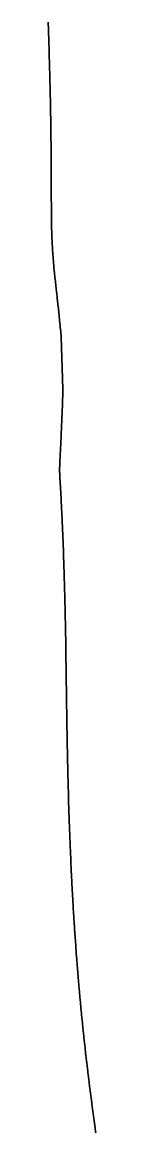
# Model space of a CAD drawing. Header units: inches. Extents: x 130170 to 284068, y 377793 to 804530.
# Drawn here: x 260035.5 to 260040, y 741569.5 to 741673.8 of the extents above; entities that cross this region are included whole.
import ezdxf

# ---------------------------------------------------------------- set-up
doc = ezdxf.new("R2010")
doc.units = ezdxf.units.IN
doc.header["$MEASUREMENT"] = 0
doc.layers.add('muni_il', color=7, linetype='Continuous')

msp = doc.modelspace()

# ---------------------------------------------------------------- linework, layer by layer
at = {"layer": 'muni_il'}
for points in [[(260039.98, 741569.5), (260039.96, 741569.61), (260039.95, 741569.72), (260039.93, 741569.83), (260039.92, 741569.93), (260039.9, 741570.04), (260039.89, 741570.15), (260039.87, 741570.26), (260039.86, 741570.37), (260039.84, 741570.48), (260039.83, 741570.59), (260039.81, 741570.7), (260039.8, 741570.81), (260039.78, 741570.92), (260039.76, 741571.03), (260039.75, 741571.14), (260039.73, 741571.26), (260039.72, 741571.37), (260039.7, 741571.48), (260039.69, 741571.59), (260039.67, 741571.7), (260039.66, 741571.81), (260039.64, 741571.93), (260039.63, 741572.04), (260039.61, 741572.15), (260039.6, 741572.26), (260039.59, 741572.38), (260039.57, 741572.49), (260039.56, 741572.6), (260039.54, 741572.72), (260039.53, 741572.83), (260039.51, 741572.95), (260039.5, 741573.06), (260039.48, 741573.17), (260039.47, 741573.29), (260039.45, 741573.4), (260039.44, 741573.52), (260039.42, 741573.63), (260039.41, 741573.75), (260039.39, 741573.86), (260039.38, 741573.98), (260039.36, 741574.1), (260039.35, 741574.21), (260039.34, 741574.33), (260039.32, 741574.45), (260039.31, 741574.56), (260039.29, 741574.68), (260039.28, 741574.8), (260039.26, 741574.91), (260039.25, 741575.03), (260039.23, 741575.15), (260039.22, 741575.27), (260039.21, 741575.38), (260039.19, 741575.5), (260039.18, 741575.62), (260039.16, 741575.74), (260039.15, 741575.86), (260039.14, 741575.98), (260039.12, 741576.1), (260039.11, 741576.22), (260039.09, 741576.34), (260039.08, 741576.46), (260039.07, 741576.58), (260039.05, 741576.7), (260039.04, 741576.82), (260039.02, 741576.94), (260039.01, 741577.06), (260039, 741577.18), (260038.98, 741577.3), (260038.97, 741577.42), (260038.96, 741577.54), (260038.94, 741577.67), (260038.93, 741577.79), (260038.92, 741577.91), (260038.9, 741578.03), (260038.89, 741578.16), (260038.88, 741578.28), (260038.86, 741578.4), (260038.85, 741578.52), (260038.84, 741578.65), (260038.82, 741578.77), (260038.81, 741578.9), (260038.8, 741579.02), (260038.78, 741579.14), (260038.77, 741579.27), (260038.76, 741579.39), (260038.74, 741579.52), (260038.73, 741579.64), (260038.72, 741579.77), (260038.71, 741579.89), (260038.69, 741580.02), (260038.68, 741580.15), (260038.67, 741580.27), (260038.66, 741580.4), (260038.64, 741580.53), (260038.63, 741580.65), (260038.62, 741580.78), (260038.61, 741580.91), (260038.59, 741581.03), (260038.58, 741581.16), (260038.57, 741581.29), (260038.56, 741581.42), (260038.54, 741581.54), (260038.53, 741581.67), (260038.52, 741581.8), (260038.51, 741581.93), (260038.5, 741582.06), (260038.48, 741582.19), (260038.47, 741582.32), (260038.46, 741582.45), (260038.45, 741582.57), (260038.44, 741582.7), (260038.43, 741582.83), (260038.41, 741582.96), (260038.4, 741583.09), (260038.39, 741583.22), (260038.38, 741583.36), (260038.37, 741583.49), (260038.36, 741583.62), (260038.35, 741583.75), (260038.34, 741583.88), (260038.32, 741584.01), (260038.31, 741584.14), (260038.3, 741584.27), (260038.29, 741584.41), (260038.28, 741584.54), (260038.27, 741584.67), (260038.26, 741584.8), (260038.25, 741584.93), (260038.24, 741585.07), (260038.23, 741585.2), (260038.22, 741585.33), (260038.21, 741585.47), (260038.2, 741585.6), (260038.19, 741585.73), (260038.18, 741585.86), (260038.17, 741586), (260038.15, 741586.13), (260038.14, 741586.27), (260038.13, 741586.4), (260038.12, 741586.53), (260038.12, 741586.67), (260038.11, 741586.8), (260038.1, 741586.94), (260038.09, 741587.07), (260038.08, 741587.21), (260038.07, 741587.34), (260038.06, 741587.47), (260038.05, 741587.61), (260038.04, 741587.74), (260038.03, 741587.88), (260038.02, 741588.01), (260038.01, 741588.15), (260038, 741588.28), (260037.99, 741588.42), (260037.98, 741588.56), (260037.97, 741588.69), (260037.97, 741588.83), (260037.96, 741588.96), (260037.95, 741589.1), (260037.94, 741589.23), (260037.93, 741589.37), (260037.92, 741589.5), (260037.91, 741589.64), (260037.9, 741589.78), (260037.9, 741589.91), (260037.89, 741590.05), (260037.88, 741590.18), (260037.87, 741590.32), (260037.86, 741590.45), (260037.86, 741590.59), (260037.85, 741590.73), (260037.84, 741590.86), (260037.83, 741591), (260037.82, 741591.13), (260037.82, 741591.27), (260037.81, 741591.4), (260037.8, 741591.54), (260037.79, 741591.68), (260037.79, 741591.81), (260037.78, 741591.95), (260037.77, 741592.08), (260037.76, 741592.22), (260037.76, 741592.35), (260037.75, 741592.49), (260037.74, 741592.62), (260037.73, 741592.76), (260037.73, 741592.89), (260037.72, 741593.03), (260037.71, 741593.16), (260037.71, 741593.3), (260037.7, 741593.43), (260037.69, 741593.57), (260037.69, 741593.7), (260037.68, 741593.84), (260037.67, 741593.97), (260037.67, 741594.11), (260037.66, 741594.24), (260037.65, 741594.37), (260037.65, 741594.51), (260037.64, 741594.64), (260037.64, 741594.77), (260037.63, 741594.91), (260037.62, 741595.04), (260037.62, 741595.17), (260037.61, 741595.31), (260037.61, 741595.44), (260037.6, 741595.57), (260037.59, 741595.7), (260037.59, 741595.84), (260037.58, 741595.97), (260037.58, 741596.1), (260037.57, 741596.23), (260037.57, 741596.36), (260037.56, 741596.49), (260037.56, 741596.62), (260037.55, 741596.75), (260037.55, 741596.88), (260037.54, 741597.02), (260037.54, 741597.15), (260037.53, 741597.27), (260037.53, 741597.4), (260037.52, 741597.53), (260037.52, 741597.66), (260037.51, 741597.79), (260037.51, 741597.92), (260037.5, 741598.05), (260037.5, 741598.18), (260037.49, 741598.3), (260037.49, 741598.43), (260037.48, 741598.56), (260037.48, 741598.69), (260037.47, 741598.81), (260037.47, 741598.94), (260037.46, 741599.06), (260037.46, 741599.19), (260037.46, 741599.32), (260037.45, 741599.44), (260037.45, 741599.57), (260037.44, 741599.69), (260037.44, 741599.81), (260037.44, 741599.94), (260037.43, 741600.06), (260037.43, 741600.19), (260037.42, 741600.31), (260037.42, 741600.43), (260037.42, 741600.55), (260037.41, 741600.68), (260037.41, 741600.8), (260037.41, 741600.92), (260037.4, 741601.04), (260037.4, 741601.16), (260037.4, 741601.28), (260037.39, 741601.4), (260037.39, 741601.52), (260037.39, 741601.64), (260037.38, 741601.76), (260037.38, 741601.88), (260037.38, 741602), (260037.37, 741602.12), (260037.37, 741602.23), (260037.37, 741602.35), (260037.36, 741602.47), (260037.36, 741602.59), (260037.36, 741602.7), (260037.35, 741602.82), (260037.35, 741602.94), (260037.35, 741603.05), (260037.35, 741603.17), (260037.34, 741603.28), (260037.34, 741603.4), (260037.34, 741603.51), (260037.34, 741603.63), (260037.33, 741603.74), (260037.33, 741603.85), (260037.33, 741603.97), (260037.33, 741604.08), (260037.32, 741604.19), (260037.32, 741604.3), (260037.32, 741604.42), (260037.32, 741604.53), (260037.31, 741604.64), (260037.31, 741604.75), (260037.31, 741604.86), (260037.31, 741604.97), (260037.3, 741605.08), (260037.3, 741605.19), (260037.3, 741605.3), (260037.3, 741605.41), (260037.3, 741605.52), (260037.29, 741605.63), (260037.29, 741605.74), (260037.29, 741605.85), (260037.29, 741605.96), (260037.29, 741606.07), (260037.28, 741606.18), (260037.28, 741606.28), (260037.28, 741606.39), (260037.28, 741606.5), (260037.28, 741606.61), (260037.27, 741606.71), (260037.27, 741606.82), (260037.27, 741606.93), (260037.27, 741607.03), (260037.27, 741607.14), (260037.27, 741607.25), (260037.26, 741607.35), (260037.26, 741607.46), (260037.26, 741607.56), (260037.26, 741607.67), (260037.26, 741607.77), (260037.26, 741607.88), (260037.25, 741607.98), (260037.25, 741608.09), (260037.25, 741608.2), (260037.25, 741608.3), (260037.25, 741608.4), (260037.25, 741608.51), (260037.24, 741608.61), (260037.24, 741608.72), (260037.24, 741608.82), (260037.24, 741608.93), (260037.24, 741609.03), (260037.24, 741609.14), (260037.24, 741609.24), (260037.23, 741609.35), (260037.23, 741609.45), (260037.23, 741609.55), (260037.23, 741609.66), (260037.23, 741609.76), (260037.23, 741609.87), (260037.23, 741609.97), (260037.22, 741610.08), (260037.22, 741610.18), (260037.22, 741610.29), (260037.22, 741610.39), (260037.22, 741610.5), (260037.22, 741610.6), (260037.22, 741610.7), (260037.21, 741610.81), (260037.21, 741610.91), (260037.21, 741611.02), (260037.21, 741611.12), (260037.21, 741611.23), (260037.21, 741611.34), (260037.21, 741611.44), (260037.2, 741611.55), (260037.2, 741611.65), (260037.2, 741611.76), (260037.2, 741611.86), (260037.2, 741611.97), (260037.2, 741612.08), (260037.2, 741612.18), (260037.19, 741612.29), (260037.19, 741612.4), (260037.19, 741612.5), (260037.19, 741612.61), (260037.19, 741612.72), (260037.19, 741612.83), (260037.19, 741612.93), (260037.18, 741613.04), (260037.18, 741613.15), (260037.18, 741613.26), (260037.18, 741613.37), (260037.18, 741613.48), (260037.18, 741613.59), (260037.17, 741613.7), (260037.17, 741613.81), (260037.17, 741613.92), (260037.17, 741614.03), (260037.17, 741614.14), (260037.17, 741614.25), (260037.16, 741614.36), (260037.16, 741614.47), (260037.16, 741614.58), (260037.16, 741614.69), (260037.16, 741614.8), (260037.16, 741614.91), (260037.15, 741615.03), (260037.15, 741615.14), (260037.15, 741615.25), (260037.15, 741615.37), (260037.15, 741615.48), (260037.14, 741615.59), (260037.14, 741615.71), (260037.14, 741615.82), (260037.14, 741615.94), (260037.14, 741616.05), (260037.13, 741616.16), (260037.13, 741616.28), (260037.13, 741616.4), (260037.13, 741616.51), (260037.13, 741616.63), (260037.12, 741616.74), (260037.12, 741616.86), (260037.12, 741616.98), (260037.12, 741617.09), (260037.11, 741617.21), (260037.11, 741617.33), (260037.11, 741617.44), (260037.11, 741617.56), (260037.1, 741617.68), (260037.1, 741617.8), (260037.1, 741617.92), (260037.1, 741618.03), (260037.09, 741618.15), (260037.09, 741618.27), (260037.09, 741618.39), (260037.09, 741618.51), (260037.08, 741618.63), (260037.08, 741618.75), (260037.08, 741618.87), (260037.08, 741618.99), (260037.07, 741619.1), (260037.07, 741619.22), (260037.07, 741619.34), (260037.06, 741619.46), (260037.06, 741619.58), (260037.06, 741619.7), (260037.06, 741619.82), (260037.05, 741619.94), (260037.05, 741620.06), (260037.05, 741620.18), (260037.04, 741620.3), (260037.04, 741620.42), (260037.04, 741620.54), (260037.03, 741620.66), (260037.03, 741620.78), (260037.03, 741620.9), (260037.02, 741621.02), (260037.02, 741621.14), (260037.02, 741621.26), (260037.01, 741621.38), (260037.01, 741621.5), (260037.01, 741621.62), (260037, 741621.74), (260037, 741621.86), (260037, 741621.97), (260036.99, 741622.09), (260036.99, 741622.21), (260036.99, 741622.33), (260036.98, 741622.45), (260036.98, 741622.56), (260036.97, 741622.68), (260036.97, 741622.8), (260036.97, 741622.91), (260036.96, 741623.03), (260036.96, 741623.15), (260036.96, 741623.26), (260036.95, 741623.38), (260036.95, 741623.49), (260036.94, 741623.6), (260036.94, 741623.72), (260036.94, 741623.83), (260036.93, 741623.94), (260036.93, 741624.06), (260036.92, 741624.17), (260036.92, 741624.28), (260036.92, 741624.39), (260036.91, 741624.5), (260036.91, 741624.61), (260036.9, 741624.72), (260036.9, 741624.83), (260036.9, 741624.93), (260036.89, 741625.04), (260036.89, 741625.15), (260036.88, 741625.25), (260036.88, 741625.36), (260036.87, 741625.46), (260036.87, 741625.57), (260036.87, 741625.67), (260036.86, 741625.77), (260036.86, 741625.87), (260036.85, 741625.97), (260036.85, 741626.07), (260036.85, 741626.17), (260036.84, 741626.27), (260036.84, 741626.37), (260036.83, 741626.47), (260036.83, 741626.56), (260036.82, 741626.66), (260036.82, 741626.75), (260036.82, 741626.85), (260036.81, 741626.94), (260036.81, 741627.03), (260036.8, 741627.12), (260036.8, 741627.21), (260036.8, 741627.3), (260036.79, 741627.39), (260036.79, 741627.47), (260036.78, 741627.56), (260036.78, 741627.64), (260036.77, 741627.73), (260036.77, 741627.81), (260036.77, 741627.89), (260036.76, 741627.98), (260036.76, 741628.06), (260036.75, 741628.13), (260036.75, 741628.21), (260036.75, 741628.29), (260036.74, 741628.37), (260036.74, 741628.44), (260036.74, 741628.51), (260036.73, 741628.59), (260036.73, 741628.66), (260036.72, 741628.73), (260036.72, 741628.8), (260036.72, 741628.87), (260036.71, 741628.94), (260036.71, 741629), (260036.71, 741629.07), (260036.7, 741629.14), (260036.7, 741629.2), (260036.7, 741629.26), (260036.69, 741629.32), (260036.69, 741629.38), (260036.69, 741629.44), (260036.68, 741629.5), (260036.68, 741629.56), (260036.68, 741629.62), (260036.67, 741629.67), (260036.67, 741629.73), (260036.67, 741629.78), (260036.66, 741629.83), (260036.66, 741629.89), (260036.66, 741629.94), (260036.65, 741629.99), (260036.65, 741630.03), (260036.65, 741630.08), (260036.65, 741630.13), (260036.64, 741630.18), (260036.64, 741630.22), (260036.64, 741630.27), (260036.64, 741630.31), (260036.63, 741630.35), (260036.63, 741630.39), (260036.63, 741630.43), (260036.63, 741630.47), (260036.62, 741630.51), (260036.62, 741630.55), (260036.62, 741630.59), (260036.62, 741630.63), (260036.61, 741630.66), (260036.61, 741630.7), (260036.61, 741630.73), (260036.61, 741630.77), (260036.61, 741630.8), (260036.6, 741630.83), (260036.6, 741630.86), (260036.6, 741630.89), (260036.6, 741630.92), (260036.6, 741630.95), (260036.6, 741630.98), (260036.59, 741631.01), (260036.59, 741631.04), (260036.59, 741631.07), (260036.59, 741631.09), (260036.59, 741631.12), (260036.59, 741631.15), (260036.59, 741631.17), (260036.59, 741631.2), (260036.58, 741631.22), (260036.58, 741631.25), (260036.58, 741631.27), (260036.58, 741631.29), (260036.58, 741631.32), (260036.58, 741631.34), (260036.58, 741631.36), (260036.58, 741631.38), (260036.58, 741631.41), (260036.58, 741631.43), (260036.58, 741631.45), (260036.58, 741631.47), (260036.57, 741631.49), (260036.57, 741631.51), (260036.57, 741631.53), (260036.57, 741631.55), (260036.57, 741631.57), (260036.57, 741631.59), (260036.57, 741631.61), (260036.57, 741631.63), (260036.57, 741631.65), (260036.57, 741631.67), (260036.57, 741631.69), (260036.57, 741631.71), (260036.57, 741631.73), (260036.57, 741631.75), (260036.57, 741631.77), (260036.57, 741631.79), (260036.57, 741631.81), (260036.57, 741631.83), (260036.57, 741631.85), (260036.57, 741631.88), (260036.57, 741631.9), (260036.57, 741631.92), (260036.57, 741631.94), (260036.57, 741631.96), (260036.57, 741631.98), (260036.57, 741632.01), (260036.58, 741632.03), (260036.58, 741632.05), (260036.58, 741632.07), (260036.58, 741632.1), (260036.58, 741632.12), (260036.58, 741632.15), (260036.58, 741632.17), (260036.58, 741632.2), (260036.58, 741632.22), (260036.58, 741632.25), (260036.58, 741632.28), (260036.58, 741632.3), (260036.59, 741632.33), (260036.59, 741632.36), (260036.59, 741632.39), (260036.59, 741632.42), (260036.59, 741632.45), (260036.59, 741632.48), (260036.59, 741632.51), (260036.59, 741632.55), (260036.6, 741632.58), (260036.6, 741632.61), (260036.6, 741632.65), (260036.6, 741632.68), (260036.6, 741632.72), (260036.6, 741632.76), (260036.61, 741632.8), (260036.61, 741632.84), (260036.61, 741632.88), (260036.61, 741632.92), (260036.61, 741632.96), (260036.62, 741633.01), (260036.62, 741633.05), (260036.62, 741633.1), (260036.62, 741633.14), (260036.63, 741633.19), (260036.63, 741633.24), (260036.63, 741633.29), (260036.63, 741633.34), (260036.64, 741633.4), (260036.64, 741633.45), (260036.64, 741633.51), (260036.65, 741633.57), (260036.65, 741633.63), (260036.65, 741633.69), (260036.65, 741633.75), (260036.66, 741633.82), (260036.66, 741633.88), (260036.66, 741633.95), (260036.67, 741634.02), (260036.67, 741634.1), (260036.68, 741634.17), (260036.68, 741634.25), (260036.68, 741634.32), (260036.69, 741634.41), (260036.69, 741634.49), (260036.69, 741634.57), (260036.7, 741634.66), (260036.7, 741634.75), (260036.71, 741634.85), (260036.71, 741634.94), (260036.72, 741635.04), (260036.72, 741635.14), (260036.73, 741635.25), (260036.73, 741635.36), (260036.74, 741635.47), (260036.74, 741635.58), (260036.75, 741635.7), (260036.75, 741635.82), (260036.76, 741635.95), (260036.76, 741636.08), (260036.77, 741636.21), (260036.77, 741636.35), (260036.78, 741636.5), (260036.79, 741636.64), (260036.79, 741636.8), (260036.8, 741636.95), (260036.81, 741637.12), (260036.81, 741637.29), (260036.82, 741637.46), (260036.83, 741637.64), (260036.83, 741637.83), (260036.84, 741638.02), (260036.85, 741638.22), (260036.85, 741638.43), (260036.86, 741638.64), (260036.87, 741638.86), (260036.88, 741639.09), (260036.88, 741639.33), (260036.72, 741644.24), (260036.68, 741644.7), (260036.66, 741644.93), (260036.63, 741645.14), (260036.61, 741645.35), (260036.59, 741645.55), (260036.57, 741645.74), (260036.55, 741645.93), (260036.53, 741646.11), (260036.52, 741646.29), (260036.5, 741646.46), (260036.48, 741646.62), (260036.46, 741646.78), (260036.45, 741646.94), (260036.43, 741647.09), (260036.41, 741647.24), (260036.4, 741647.39), (260036.38, 741647.53), (260036.37, 741647.66), (260036.35, 741647.8), (260036.34, 741647.93), (260036.33, 741648.05), (260036.31, 741648.18), (260036.3, 741648.3), (260036.28, 741648.42), (260036.27, 741648.54), (260036.26, 741648.65), (260036.25, 741648.76), (260036.23, 741648.87), (260036.22, 741648.98), (260036.21, 741649.08), (260036.2, 741649.19), (260036.19, 741649.29), (260036.18, 741649.39), (260036.17, 741649.49), (260036.15, 741649.59), (260036.14, 741649.68), (260036.13, 741649.78), (260036.12, 741649.87), (260036.11, 741649.96), (260036.1, 741650.05), (260036.1, 741650.14), (260036.09, 741650.23), (260036.08, 741650.32), (260036.07, 741650.41), (260036.06, 741650.49), (260036.05, 741650.58), (260036.04, 741650.66), (260036.03, 741650.75), (260036.03, 741650.83), (260036.02, 741650.91), (260036.01, 741651), (260036, 741651.08), (260036, 741651.16), (260035.99, 741651.24), (260035.98, 741651.32), (260035.98, 741651.4), (260035.97, 741651.48), (260035.96, 741651.56), (260035.96, 741651.64), (260035.95, 741651.72), (260035.95, 741651.8), (260035.94, 741651.88), (260035.93, 741651.96), (260035.93, 741652.04), (260035.92, 741652.12), (260035.92, 741652.19), (260035.91, 741652.27), (260035.91, 741652.35), (260035.9, 741652.43), (260035.9, 741652.51), (260035.89, 741652.58), (260035.89, 741652.66), (260035.89, 741652.74), (260035.88, 741652.82), (260035.88, 741652.9), (260035.87, 741652.97), (260035.87, 741653.05), (260035.87, 741653.13), (260035.86, 741653.21), (260035.86, 741653.28), (260035.86, 741653.36), (260035.85, 741653.44), (260035.85, 741653.52), (260035.85, 741653.6), (260035.84, 741653.67), (260035.84, 741653.75), (260035.84, 741653.83), (260035.84, 741653.91), (260035.83, 741653.98), (260035.83, 741654.06), (260035.83, 741654.14), (260035.83, 741654.22), (260035.82, 741654.29), (260035.82, 741654.37), (260035.82, 741654.45), (260035.82, 741654.53), (260035.82, 741654.6), (260035.81, 741654.68), (260035.81, 741654.76), (260035.81, 741654.83), (260035.81, 741654.91), (260035.81, 741654.99), (260035.81, 741655.06), (260035.81, 741655.14), (260035.8, 741655.22), (260035.8, 741655.3), (260035.8, 741655.37), (260035.8, 741655.45), (260035.8, 741655.53), (260035.8, 741655.6), (260035.8, 741655.68), (260035.8, 741655.75), (260035.8, 741655.83), (260035.79, 741655.91), (260035.79, 741655.98), (260035.79, 741656.06), (260035.79, 741656.13), (260035.79, 741656.21), (260035.79, 741656.29), (260035.79, 741656.36), (260035.79, 741656.44), (260035.79, 741656.51), (260035.79, 741656.59), (260035.79, 741656.66), (260035.79, 741656.74), (260035.79, 741656.81), (260035.79, 741656.89), (260035.78, 741656.96), (260035.78, 741657.04), (260035.78, 741657.11), (260035.78, 741657.19), (260035.78, 741657.26), (260035.78, 741657.34), (260035.78, 741657.41), (260035.78, 741657.49), (260035.78, 741657.56), (260035.78, 741657.64), (260035.78, 741657.71), (260035.78, 741657.79), (260035.78, 741657.86), (260035.78, 741657.94), (260035.78, 741658.01), (260035.78, 741658.09), (260035.78, 741658.16), (260035.78, 741658.24), (260035.78, 741658.31), (260035.78, 741658.39), (260035.78, 741658.46), (260035.78, 741658.54), (260035.78, 741658.61), (260035.78, 741658.69), (260035.78, 741658.76), (260035.78, 741658.84), (260035.78, 741658.91), (260035.78, 741658.99), (260035.78, 741659.06), (260035.78, 741659.14), (260035.78, 741659.22), (260035.78, 741659.29), (260035.78, 741659.37), (260035.77, 741659.44), (260035.77, 741659.52), (260035.77, 741659.6), (260035.77, 741659.67), (260035.77, 741659.75), (260035.77, 741659.82), (260035.77, 741659.9), (260035.77, 741659.98), (260035.77, 741660.05), (260035.77, 741660.13), (260035.77, 741660.21), (260035.77, 741660.29), (260035.77, 741660.36), (260035.77, 741660.44), (260035.77, 741660.52), (260035.77, 741660.6), (260035.77, 741660.67), (260035.77, 741660.75), (260035.77, 741660.83), (260035.77, 741660.91), (260035.77, 741660.99), (260035.77, 741661.06), (260035.77, 741661.14), (260035.77, 741661.22), (260035.77, 741661.3), (260035.77, 741661.38), (260035.76, 741661.46), (260035.76, 741661.54), (260035.76, 741661.62), (260035.76, 741661.7), (260035.76, 741661.78), (260035.76, 741661.86), (260035.76, 741661.94), (260035.76, 741662.02), (260035.76, 741662.1), (260035.76, 741662.18), (260035.76, 741662.26), (260035.76, 741662.34), (260035.76, 741662.42), (260035.76, 741662.5), (260035.76, 741662.58), (260035.75, 741662.66), (260035.75, 741662.74), (260035.75, 741662.82), (260035.75, 741662.9), (260035.75, 741662.98), (260035.75, 741663.06), (260035.75, 741663.14), (260035.75, 741663.23), (260035.75, 741663.31), (260035.75, 741663.39), (260035.75, 741663.47), (260035.74, 741663.55), (260035.74, 741663.63), (260035.74, 741663.72), (260035.74, 741663.8), (260035.74, 741663.88), (260035.74, 741663.96), (260035.74, 741664.04), (260035.74, 741664.12), (260035.74, 741664.21), (260035.74, 741664.29), (260035.73, 741664.37), (260035.73, 741664.45), (260035.73, 741664.53), (260035.73, 741664.61), (260035.73, 741664.7), (260035.73, 741664.78), (260035.73, 741664.86), (260035.73, 741664.94), (260035.72, 741665.02), (260035.72, 741665.1), (260035.72, 741665.19), (260035.72, 741665.27), (260035.72, 741665.35), (260035.72, 741665.43), (260035.72, 741665.51), (260035.71, 741665.59), (260035.71, 741665.67), (260035.71, 741665.76), (260035.71, 741665.84), (260035.71, 741665.92), (260035.71, 741666), (260035.71, 741666.08), (260035.7, 741666.16), (260035.7, 741666.24), (260035.7, 741666.32), (260035.7, 741666.4), (260035.7, 741666.48), (260035.7, 741666.56), (260035.7, 741666.64), (260035.69, 741666.72), (260035.69, 741666.8), (260035.69, 741666.88), (260035.69, 741666.96), (260035.69, 741667.04), (260035.69, 741667.12), (260035.68, 741667.2), (260035.68, 741667.27), (260035.68, 741667.35), (260035.68, 741667.43), (260035.68, 741667.51), (260035.68, 741667.59), (260035.67, 741667.67), (260035.67, 741667.74), (260035.67, 741667.82), (260035.67, 741667.9), (260035.67, 741667.97), (260035.66, 741668.05), (260035.66, 741668.13), (260035.66, 741668.2), (260035.66, 741668.28), (260035.66, 741668.36), (260035.65, 741668.43), (260035.65, 741668.51), (260035.65, 741668.58), (260035.65, 741668.66), (260035.65, 741668.73), (260035.65, 741668.81), (260035.64, 741668.88), (260035.64, 741668.96), (260035.64, 741669.03), (260035.64, 741669.11), (260035.64, 741669.18), (260035.63, 741669.25), (260035.63, 741669.33), (260035.63, 741669.4), (260035.63, 741669.47), (260035.63, 741669.54), (260035.62, 741669.62), (260035.62, 741669.69), (260035.62, 741669.76), (260035.62, 741669.83), (260035.62, 741669.9), (260035.61, 741669.97), (260035.61, 741670.04), (260035.61, 741670.11), (260035.61, 741670.19), (260035.61, 741670.25), (260035.6, 741670.32), (260035.6, 741670.39), (260035.6, 741670.46), (260035.6, 741670.53), (260035.6, 741670.6), (260035.59, 741670.67), (260035.59, 741670.74), (260035.59, 741670.8), (260035.59, 741670.87), (260035.59, 741670.94), (260035.58, 741671.01), (260035.58, 741671.07), (260035.58, 741671.14), (260035.58, 741671.2), (260035.57, 741671.27), (260035.57, 741671.34), (260035.57, 741671.4), (260035.57, 741671.47), (260035.57, 741671.53), (260035.56, 741671.6), (260035.56, 741671.66), (260035.56, 741671.72), (260035.56, 741671.79), (260035.56, 741671.85), (260035.55, 741671.91), (260035.55, 741671.98), (260035.55, 741672.04), (260035.55, 741672.1), (260035.55, 741672.16), (260035.54, 741672.22), (260035.54, 741672.28), (260035.54, 741672.35), (260035.54, 741672.41), (260035.54, 741672.47), (260035.53, 741672.53), (260035.53, 741672.59), (260035.53, 741672.65), (260035.53, 741672.71), (260035.53, 741672.76), (260035.52, 741672.82), (260035.52, 741672.88), (260035.52, 741672.94), (260035.52, 741673), (260035.52, 741673.05), (260035.51, 741673.11), (260035.51, 741673.17), (260035.51, 741673.23), (260035.51, 741673.28), (260035.51, 741673.34), (260035.51, 741673.39), (260035.5, 741673.45), (260035.5, 741673.51), (260035.5, 741673.56), (260035.5, 741673.62), (260035.5, 741673.67), (260035.49, 741673.72), (260035.49, 741673.78)], [(260035.49, 741673.78), (260035.49, 741673.72), (260035.5, 741673.67), (260035.5, 741673.62), (260035.5, 741673.56), (260035.5, 741673.51), (260035.5, 741673.45), (260035.51, 741673.39), (260035.51, 741673.34), (260035.51, 741673.28), (260035.51, 741673.23), (260035.51, 741673.17), (260035.51, 741673.11), (260035.52, 741673.05), (260035.52, 741673), (260035.52, 741672.94), (260035.52, 741672.88), (260035.52, 741672.82), (260035.53, 741672.76), (260035.53, 741672.71), (260035.53, 741672.65), (260035.53, 741672.59), (260035.53, 741672.53), (260035.54, 741672.47), (260035.54, 741672.41), (260035.54, 741672.35), (260035.54, 741672.28), (260035.54, 741672.22), (260035.55, 741672.16), (260035.55, 741672.1), (260035.55, 741672.04), (260035.55, 741671.98), (260035.55, 741671.91), (260035.56, 741671.85), (260035.56, 741671.79), (260035.56, 741671.72), (260035.56, 741671.66), (260035.56, 741671.6), (260035.57, 741671.53), (260035.57, 741671.47), (260035.57, 741671.4), (260035.57, 741671.34), (260035.57, 741671.27), (260035.58, 741671.2), (260035.58, 741671.14), (260035.58, 741671.07), (260035.58, 741671.01), (260035.59, 741670.94), (260035.59, 741670.87), (260035.59, 741670.8), (260035.59, 741670.74), (260035.59, 741670.67), (260035.6, 741670.6), (260035.6, 741670.53), (260035.6, 741670.46), (260035.6, 741670.39), (260035.6, 741670.32), (260035.61, 741670.25), (260035.61, 741670.19), (260035.61, 741670.11), (260035.61, 741670.04), (260035.61, 741669.97), (260035.62, 741669.9), (260035.62, 741669.83), (260035.62, 741669.76), (260035.62, 741669.69), (260035.62, 741669.62), (260035.63, 741669.54), (260035.63, 741669.47), (260035.63, 741669.4), (260035.63, 741669.33), (260035.63, 741669.25), (260035.64, 741669.18), (260035.64, 741669.11), (260035.64, 741669.03), (260035.64, 741668.96), (260035.64, 741668.88), (260035.65, 741668.81), (260035.65, 741668.73), (260035.65, 741668.66), (260035.65, 741668.58), (260035.65, 741668.51), (260035.65, 741668.43), (260035.66, 741668.36), (260035.66, 741668.28), (260035.66, 741668.2), (260035.66, 741668.13), (260035.66, 741668.05), (260035.67, 741667.97), (260035.67, 741667.9), (260035.67, 741667.82), (260035.67, 741667.74), (260035.67, 741667.67), (260035.68, 741667.59), (260035.68, 741667.51), (260035.68, 741667.43), (260035.68, 741667.35), (260035.68, 741667.27), (260035.68, 741667.2), (260035.69, 741667.12), (260035.69, 741667.04), (260035.69, 741666.96), (260035.69, 741666.88), (260035.69, 741666.8), (260035.69, 741666.72), (260035.7, 741666.64), (260035.7, 741666.56), (260035.7, 741666.48), (260035.7, 741666.4), (260035.7, 741666.32), (260035.7, 741666.24), (260035.7, 741666.16), (260035.71, 741666.08), (260035.71, 741666), (260035.71, 741665.92), (260035.71, 741665.84), (260035.71, 741665.76), (260035.71, 741665.67), (260035.71, 741665.59), (260035.72, 741665.51), (260035.72, 741665.43), (260035.72, 741665.35), (260035.72, 741665.27), (260035.72, 741665.19), (260035.72, 741665.1), (260035.72, 741665.02), (260035.73, 741664.94), (260035.73, 741664.86), (260035.73, 741664.78), (260035.73, 741664.7), (260035.73, 741664.61), (260035.73, 741664.53), (260035.73, 741664.45), (260035.73, 741664.37), (260035.74, 741664.29), (260035.74, 741664.21), (260035.74, 741664.12), (260035.74, 741664.04), (260035.74, 741663.96), (260035.74, 741663.88), (260035.74, 741663.8), (260035.74, 741663.72), (260035.74, 741663.63), (260035.74, 741663.55), (260035.75, 741663.47), (260035.75, 741663.39), (260035.75, 741663.31), (260035.75, 741663.23), (260035.75, 741663.14), (260035.75, 741663.06), (260035.75, 741662.98), (260035.75, 741662.9), (260035.75, 741662.82), (260035.75, 741662.74), (260035.75, 741662.66), (260035.76, 741662.58), (260035.76, 741662.5), (260035.76, 741662.42), (260035.76, 741662.34), (260035.76, 741662.26), (260035.76, 741662.18), (260035.76, 741662.1), (260035.76, 741662.02), (260035.76, 741661.94), (260035.76, 741661.86), (260035.76, 741661.78), (260035.76, 741661.7), (260035.76, 741661.62), (260035.76, 741661.54), (260035.76, 741661.46), (260035.77, 741661.38), (260035.77, 741661.3), (260035.77, 741661.22), (260035.77, 741661.14), (260035.77, 741661.06), (260035.77, 741660.99), (260035.77, 741660.91), (260035.77, 741660.83), (260035.77, 741660.75), (260035.77, 741660.67), (260035.77, 741660.6), (260035.77, 741660.52), (260035.77, 741660.44), (260035.77, 741660.36), (260035.77, 741660.29), (260035.77, 741660.21), (260035.77, 741660.13), (260035.77, 741660.05), (260035.77, 741659.98), (260035.77, 741659.9), (260035.77, 741659.82), (260035.77, 741659.75), (260035.77, 741659.67), (260035.77, 741659.6), (260035.77, 741659.52), (260035.77, 741659.44), (260035.78, 741659.37), (260035.78, 741659.29), (260035.78, 741659.22), (260035.78, 741659.14), (260035.78, 741659.06), (260035.78, 741658.99), (260035.78, 741658.91), (260035.78, 741658.84), (260035.78, 741658.76), (260035.78, 741658.69), (260035.78, 741658.61), (260035.78, 741658.54), (260035.78, 741658.46), (260035.78, 741658.39), (260035.78, 741658.31), (260035.78, 741658.24), (260035.78, 741658.16), (260035.78, 741658.09), (260035.78, 741658.01), (260035.78, 741657.94), (260035.78, 741657.86), (260035.78, 741657.79), (260035.78, 741657.71), (260035.78, 741657.64), (260035.78, 741657.56), (260035.78, 741657.49), (260035.78, 741657.41), (260035.78, 741657.34), (260035.78, 741657.26), (260035.78, 741657.19), (260035.78, 741657.11), (260035.78, 741657.04), (260035.78, 741656.96), (260035.79, 741656.89), (260035.79, 741656.81), (260035.79, 741656.74), (260035.79, 741656.66), (260035.79, 741656.59), (260035.79, 741656.51), (260035.79, 741656.44), (260035.79, 741656.36), (260035.79, 741656.29), (260035.79, 741656.21), (260035.79, 741656.13), (260035.79, 741656.06), (260035.79, 741655.98), (260035.79, 741655.91), (260035.8, 741655.83), (260035.8, 741655.75), (260035.8, 741655.68), (260035.8, 741655.6), (260035.8, 741655.53), (260035.8, 741655.45), (260035.8, 741655.37), (260035.8, 741655.3), (260035.8, 741655.22), (260035.81, 741655.14), (260035.81, 741655.06), (260035.81, 741654.99), (260035.81, 741654.91), (260035.81, 741654.83), (260035.81, 741654.76), (260035.81, 741654.68), (260035.82, 741654.6), (260035.82, 741654.53), (260035.82, 741654.45), (260035.82, 741654.37), (260035.82, 741654.29), (260035.83, 741654.22), (260035.83, 741654.14), (260035.83, 741654.06), (260035.83, 741653.98), (260035.84, 741653.91), (260035.84, 741653.83), (260035.84, 741653.75), (260035.84, 741653.67), (260035.85, 741653.6), (260035.85, 741653.52), (260035.85, 741653.44), (260035.86, 741653.36), (260035.86, 741653.28), (260035.86, 741653.21), (260035.87, 741653.13), (260035.87, 741653.05), (260035.87, 741652.97), (260035.88, 741652.9), (260035.88, 741652.82), (260035.89, 741652.74), (260035.89, 741652.66), (260035.89, 741652.58), (260035.9, 741652.51), (260035.9, 741652.43), (260035.91, 741652.35), (260035.91, 741652.27), (260035.92, 741652.19), (260035.92, 741652.12), (260035.93, 741652.04), (260035.93, 741651.96), (260035.94, 741651.88), (260035.95, 741651.8), (260035.95, 741651.72), (260035.96, 741651.64), (260035.96, 741651.56), (260035.97, 741651.48), (260035.98, 741651.4), (260035.98, 741651.32), (260035.99, 741651.24), (260036, 741651.16), (260036, 741651.08), (260036.01, 741651), (260036.02, 741650.91), (260036.03, 741650.83), (260036.03, 741650.75), (260036.04, 741650.66), (260036.05, 741650.58), (260036.06, 741650.49), (260036.07, 741650.41), (260036.08, 741650.32), (260036.09, 741650.23), (260036.1, 741650.14), (260036.1, 741650.05), (260036.11, 741649.96), (260036.12, 741649.87), (260036.13, 741649.78), (260036.14, 741649.68), (260036.15, 741649.59), (260036.17, 741649.49), (260036.18, 741649.39), (260036.19, 741649.29), (260036.2, 741649.19), (260036.21, 741649.08), (260036.22, 741648.98), (260036.23, 741648.87), (260036.25, 741648.76), (260036.26, 741648.65), (260036.27, 741648.54), (260036.28, 741648.42), (260036.3, 741648.3), (260036.31, 741648.18), (260036.33, 741648.05), (260036.34, 741647.93), (260036.35, 741647.8), (260036.37, 741647.66), (260036.38, 741647.53), (260036.4, 741647.39), (260036.41, 741647.24), (260036.43, 741647.09), (260036.45, 741646.94), (260036.46, 741646.78), (260036.48, 741646.62), (260036.5, 741646.46), (260036.52, 741646.29), (260036.53, 741646.11), (260036.55, 741645.93), (260036.57, 741645.74), (260036.59, 741645.55), (260036.61, 741645.35), (260036.63, 741645.14), (260036.66, 741644.93), (260036.68, 741644.7), (260036.72, 741644.24), (260036.88, 741639.33), (260036.88, 741639.09), (260036.87, 741638.86), (260036.86, 741638.64), (260036.85, 741638.43), (260036.85, 741638.22), (260036.84, 741638.02), (260036.83, 741637.83), (260036.83, 741637.64), (260036.82, 741637.46), (260036.81, 741637.29), (260036.81, 741637.12), (260036.8, 741636.95), (260036.79, 741636.8), (260036.79, 741636.64), (260036.78, 741636.5), (260036.77, 741636.35), (260036.77, 741636.21), (260036.76, 741636.08), (260036.76, 741635.95), (260036.75, 741635.82), (260036.75, 741635.7), (260036.74, 741635.58), (260036.74, 741635.47), (260036.73, 741635.36), (260036.73, 741635.25), (260036.72, 741635.14), (260036.72, 741635.04), (260036.71, 741634.94), (260036.71, 741634.85), (260036.7, 741634.75), (260036.7, 741634.66), (260036.69, 741634.57), (260036.69, 741634.49), (260036.69, 741634.41), (260036.68, 741634.32), (260036.68, 741634.25), (260036.68, 741634.17), (260036.67, 741634.1), (260036.67, 741634.02), (260036.66, 741633.95), (260036.66, 741633.88), (260036.66, 741633.82), (260036.65, 741633.75), (260036.65, 741633.69), (260036.65, 741633.63), (260036.65, 741633.57), (260036.64, 741633.51), (260036.64, 741633.45), (260036.64, 741633.4), (260036.63, 741633.34), (260036.63, 741633.29), (260036.63, 741633.24), (260036.63, 741633.19), (260036.62, 741633.14), (260036.62, 741633.1), (260036.62, 741633.05), (260036.62, 741633.01), (260036.61, 741632.96), (260036.61, 741632.92), (260036.61, 741632.88), (260036.61, 741632.84), (260036.61, 741632.8), (260036.6, 741632.76), (260036.6, 741632.72), (260036.6, 741632.68), (260036.6, 741632.65), (260036.6, 741632.61), (260036.6, 741632.58), (260036.59, 741632.55), (260036.59, 741632.51), (260036.59, 741632.48), (260036.59, 741632.45), (260036.59, 741632.42), (260036.59, 741632.39), (260036.59, 741632.36), (260036.59, 741632.33), (260036.58, 741632.3), (260036.58, 741632.28), (260036.58, 741632.25), (260036.58, 741632.22), (260036.58, 741632.2), (260036.58, 741632.17), (260036.58, 741632.15), (260036.58, 741632.12), (260036.58, 741632.1), (260036.58, 741632.07), (260036.58, 741632.05), (260036.58, 741632.03), (260036.57, 741632.01), (260036.57, 741631.98), (260036.57, 741631.96), (260036.57, 741631.94), (260036.57, 741631.92), (260036.57, 741631.9), (260036.57, 741631.88), (260036.57, 741631.85), (260036.57, 741631.83), (260036.57, 741631.81), (260036.57, 741631.79), (260036.57, 741631.77), (260036.57, 741631.75), (260036.57, 741631.73), (260036.57, 741631.71), (260036.57, 741631.69), (260036.57, 741631.67), (260036.57, 741631.65), (260036.57, 741631.63), (260036.57, 741631.61), (260036.57, 741631.59), (260036.57, 741631.57), (260036.57, 741631.55), (260036.57, 741631.53), (260036.57, 741631.51), (260036.57, 741631.49), (260036.58, 741631.47), (260036.58, 741631.45), (260036.58, 741631.43), (260036.58, 741631.41), (260036.58, 741631.38), (260036.58, 741631.36), (260036.58, 741631.34), (260036.58, 741631.32), (260036.58, 741631.29), (260036.58, 741631.27), (260036.58, 741631.25), (260036.58, 741631.22), (260036.59, 741631.2), (260036.59, 741631.17), (260036.59, 741631.15), (260036.59, 741631.12), (260036.59, 741631.09), (260036.59, 741631.07), (260036.59, 741631.04), (260036.59, 741631.01), (260036.6, 741630.98), (260036.6, 741630.95), (260036.6, 741630.92), (260036.6, 741630.89), (260036.6, 741630.86), (260036.6, 741630.83), (260036.61, 741630.8), (260036.61, 741630.77), (260036.61, 741630.73), (260036.61, 741630.7), (260036.61, 741630.66), (260036.62, 741630.63), (260036.62, 741630.59), (260036.62, 741630.55), (260036.62, 741630.51), (260036.63, 741630.47), (260036.63, 741630.43), (260036.63, 741630.39), (260036.63, 741630.35), (260036.64, 741630.31), (260036.64, 741630.27), (260036.64, 741630.22), (260036.64, 741630.18), (260036.65, 741630.13), (260036.65, 741630.08), (260036.65, 741630.03), (260036.65, 741629.99), (260036.66, 741629.94), (260036.66, 741629.89), (260036.66, 741629.83), (260036.67, 741629.78), (260036.67, 741629.73), (260036.67, 741629.67), (260036.68, 741629.62), (260036.68, 741629.56), (260036.68, 741629.5), (260036.69, 741629.44), (260036.69, 741629.38), (260036.69, 741629.32), (260036.7, 741629.26), (260036.7, 741629.2), (260036.7, 741629.14), (260036.71, 741629.07), (260036.71, 741629), (260036.71, 741628.94), (260036.72, 741628.87), (260036.72, 741628.8), (260036.72, 741628.73), (260036.73, 741628.66), (260036.73, 741628.59), (260036.74, 741628.51), (260036.74, 741628.44), (260036.74, 741628.37), (260036.75, 741628.29), (260036.75, 741628.21), (260036.75, 741628.13), (260036.76, 741628.06), (260036.76, 741627.98), (260036.77, 741627.89), (260036.77, 741627.81), (260036.77, 741627.73), (260036.78, 741627.64), (260036.78, 741627.56), (260036.79, 741627.47), (260036.79, 741627.39), (260036.8, 741627.3), (260036.8, 741627.21), (260036.8, 741627.12), (260036.81, 741627.03), (260036.81, 741626.94), (260036.82, 741626.85), (260036.82, 741626.75), (260036.82, 741626.66), (260036.83, 741626.56), (260036.83, 741626.47), (260036.84, 741626.37), (260036.84, 741626.27), (260036.85, 741626.17), (260036.85, 741626.07), (260036.85, 741625.97), (260036.86, 741625.87), (260036.86, 741625.77), (260036.87, 741625.67), (260036.87, 741625.57), (260036.87, 741625.46), (260036.88, 741625.36), (260036.88, 741625.25), (260036.89, 741625.15), (260036.89, 741625.04), (260036.9, 741624.93), (260036.9, 741624.83), (260036.9, 741624.72), (260036.91, 741624.61), (260036.91, 741624.5), (260036.92, 741624.39), (260036.92, 741624.28), (260036.92, 741624.17), (260036.93, 741624.06), (260036.93, 741623.94), (260036.94, 741623.83), (260036.94, 741623.72), (260036.94, 741623.6), (260036.95, 741623.49), (260036.95, 741623.38), (260036.96, 741623.26), (260036.96, 741623.15), (260036.96, 741623.03), (260036.97, 741622.91), (260036.97, 741622.8), (260036.97, 741622.68), (260036.98, 741622.56), (260036.98, 741622.45), (260036.99, 741622.33), (260036.99, 741622.21), (260036.99, 741622.09), (260037, 741621.97), (260037, 741621.86), (260037, 741621.74), (260037.01, 741621.62), (260037.01, 741621.5), (260037.01, 741621.38), (260037.02, 741621.26), (260037.02, 741621.14), (260037.02, 741621.02), (260037.03, 741620.9), (260037.03, 741620.78), (260037.03, 741620.66), (260037.04, 741620.54), (260037.04, 741620.42), (260037.04, 741620.3), (260037.05, 741620.18), (260037.05, 741620.06), (260037.05, 741619.94), (260037.06, 741619.82), (260037.06, 741619.7), (260037.06, 741619.58), (260037.06, 741619.46), (260037.07, 741619.34), (260037.07, 741619.22), (260037.07, 741619.1), (260037.08, 741618.99), (260037.08, 741618.87), (260037.08, 741618.75), (260037.08, 741618.63), (260037.09, 741618.51), (260037.09, 741618.39), (260037.09, 741618.27), (260037.09, 741618.15), (260037.1, 741618.03), (260037.1, 741617.92), (260037.1, 741617.8), (260037.1, 741617.68), (260037.11, 741617.56), (260037.11, 741617.44), (260037.11, 741617.33), (260037.11, 741617.21), (260037.12, 741617.09), (260037.12, 741616.98), (260037.12, 741616.86), (260037.12, 741616.74), (260037.13, 741616.63), (260037.13, 741616.51), (260037.13, 741616.4), (260037.13, 741616.28), (260037.13, 741616.16), (260037.14, 741616.05), (260037.14, 741615.94), (260037.14, 741615.82), (260037.14, 741615.71), (260037.14, 741615.59), (260037.15, 741615.48), (260037.15, 741615.37), (260037.15, 741615.25), (260037.15, 741615.14), (260037.15, 741615.03), (260037.16, 741614.91), (260037.16, 741614.8), (260037.16, 741614.69), (260037.16, 741614.58), (260037.16, 741614.47), (260037.16, 741614.36), (260037.17, 741614.25), (260037.17, 741614.14), (260037.17, 741614.03), (260037.17, 741613.92), (260037.17, 741613.81), (260037.17, 741613.7), (260037.18, 741613.59), (260037.18, 741613.48), (260037.18, 741613.37), (260037.18, 741613.26), (260037.18, 741613.15), (260037.18, 741613.04), (260037.19, 741612.93), (260037.19, 741612.83), (260037.19, 741612.72), (260037.19, 741612.61), (260037.19, 741612.5), (260037.19, 741612.4), (260037.19, 741612.29), (260037.2, 741612.18), (260037.2, 741612.08), (260037.2, 741611.97), (260037.2, 741611.86), (260037.2, 741611.76), (260037.2, 741611.65), (260037.2, 741611.55), (260037.21, 741611.44), (260037.21, 741611.34), (260037.21, 741611.23), (260037.21, 741611.12), (260037.21, 741611.02), (260037.21, 741610.91), (260037.21, 741610.81), (260037.22, 741610.7), (260037.22, 741610.6), (260037.22, 741610.5), (260037.22, 741610.39), (260037.22, 741610.29), (260037.22, 741610.18), (260037.22, 741610.08), (260037.23, 741609.97), (260037.23, 741609.87), (260037.23, 741609.76), (260037.23, 741609.66), (260037.23, 741609.55), (260037.23, 741609.45), (260037.23, 741609.35), (260037.24, 741609.24), (260037.24, 741609.14), (260037.24, 741609.03), (260037.24, 741608.93), (260037.24, 741608.82), (260037.24, 741608.72), (260037.24, 741608.61), (260037.25, 741608.51), (260037.25, 741608.4), (260037.25, 741608.3), (260037.25, 741608.2), (260037.25, 741608.09), (260037.25, 741607.98), (260037.26, 741607.88), (260037.26, 741607.77), (260037.26, 741607.67), (260037.26, 741607.56), (260037.26, 741607.46), (260037.26, 741607.35), (260037.27, 741607.25), (260037.27, 741607.14), (260037.27, 741607.03), (260037.27, 741606.93), (260037.27, 741606.82), (260037.27, 741606.71), (260037.28, 741606.61), (260037.28, 741606.5), (260037.28, 741606.39), (260037.28, 741606.28), (260037.28, 741606.18), (260037.29, 741606.07), (260037.29, 741605.96), (260037.29, 741605.85), (260037.29, 741605.74), (260037.29, 741605.63), (260037.3, 741605.52), (260037.3, 741605.41), (260037.3, 741605.3), (260037.3, 741605.19), (260037.3, 741605.08), (260037.31, 741604.97), (260037.31, 741604.86), (260037.31, 741604.75), (260037.31, 741604.64), (260037.32, 741604.53), (260037.32, 741604.42), (260037.32, 741604.3), (260037.32, 741604.19), (260037.33, 741604.08), (260037.33, 741603.97), (260037.33, 741603.85), (260037.33, 741603.74), (260037.34, 741603.63), (260037.34, 741603.51), (260037.34, 741603.4), (260037.34, 741603.28), (260037.35, 741603.17), (260037.35, 741603.05), (260037.35, 741602.94), (260037.35, 741602.82), (260037.36, 741602.7), (260037.36, 741602.59), (260037.36, 741602.47), (260037.37, 741602.35), (260037.37, 741602.23), (260037.37, 741602.12), (260037.38, 741602), (260037.38, 741601.88), (260037.38, 741601.76), (260037.39, 741601.64), (260037.39, 741601.52), (260037.39, 741601.4), (260037.4, 741601.28), (260037.4, 741601.16), (260037.4, 741601.04), (260037.41, 741600.92), (260037.41, 741600.8), (260037.41, 741600.68), (260037.42, 741600.55), (260037.42, 741600.43), (260037.42, 741600.31), (260037.43, 741600.19), (260037.43, 741600.06), (260037.44, 741599.94), (260037.44, 741599.81), (260037.44, 741599.69), (260037.45, 741599.57), (260037.45, 741599.44), (260037.46, 741599.32), (260037.46, 741599.19), (260037.46, 741599.06), (260037.47, 741598.94), (260037.47, 741598.81), (260037.48, 741598.69), (260037.48, 741598.56), (260037.49, 741598.43), (260037.49, 741598.3), (260037.5, 741598.18), (260037.5, 741598.05), (260037.51, 741597.92), (260037.51, 741597.79), (260037.52, 741597.66), (260037.52, 741597.53), (260037.53, 741597.4), (260037.53, 741597.27), (260037.54, 741597.15), (260037.54, 741597.02), (260037.55, 741596.88), (260037.55, 741596.75), (260037.56, 741596.62), (260037.56, 741596.49), (260037.57, 741596.36), (260037.57, 741596.23), (260037.58, 741596.1), (260037.58, 741595.97), (260037.59, 741595.84), (260037.59, 741595.7), (260037.6, 741595.57), (260037.61, 741595.44), (260037.61, 741595.31), (260037.62, 741595.17), (260037.62, 741595.04), (260037.63, 741594.91), (260037.64, 741594.77), (260037.64, 741594.64), (260037.65, 741594.51), (260037.65, 741594.37), (260037.66, 741594.24), (260037.67, 741594.11), (260037.67, 741593.97), (260037.68, 741593.84), (260037.69, 741593.7), (260037.69, 741593.57), (260037.7, 741593.43), (260037.71, 741593.3), (260037.71, 741593.16), (260037.72, 741593.03), (260037.73, 741592.89), (260037.73, 741592.76), (260037.74, 741592.62), (260037.75, 741592.49), (260037.76, 741592.35), (260037.76, 741592.22), (260037.77, 741592.08), (260037.78, 741591.95), (260037.79, 741591.81), (260037.79, 741591.68), (260037.8, 741591.54), (260037.81, 741591.4), (260037.82, 741591.27), (260037.82, 741591.13), (260037.83, 741591), (260037.84, 741590.86), (260037.85, 741590.73), (260037.86, 741590.59), (260037.86, 741590.45), (260037.87, 741590.32), (260037.88, 741590.18), (260037.89, 741590.05), (260037.9, 741589.91), (260037.9, 741589.78), (260037.91, 741589.64), (260037.92, 741589.5), (260037.93, 741589.37), (260037.94, 741589.23), (260037.95, 741589.1), (260037.96, 741588.96), (260037.97, 741588.83), (260037.97, 741588.69), (260037.98, 741588.56), (260037.99, 741588.42), (260038, 741588.28), (260038.01, 741588.15), (260038.02, 741588.01), (260038.03, 741587.88), (260038.04, 741587.74), (260038.05, 741587.61), (260038.06, 741587.47), (260038.07, 741587.34), (260038.08, 741587.21), (260038.09, 741587.07), (260038.1, 741586.94), (260038.11, 741586.8), (260038.12, 741586.67), (260038.12, 741586.53), (260038.13, 741586.4), (260038.14, 741586.27), (260038.15, 741586.13), (260038.17, 741586), (260038.18, 741585.86), (260038.19, 741585.73), (260038.2, 741585.6), (260038.21, 741585.47), (260038.22, 741585.33), (260038.23, 741585.2), (260038.24, 741585.07), (260038.25, 741584.93), (260038.26, 741584.8), (260038.27, 741584.67), (260038.28, 741584.54), (260038.29, 741584.41), (260038.3, 741584.27), (260038.31, 741584.14), (260038.32, 741584.01), (260038.34, 741583.88), (260038.35, 741583.75), (260038.36, 741583.62), (260038.37, 741583.49), (260038.38, 741583.36), (260038.39, 741583.22), (260038.4, 741583.09), (260038.41, 741582.96), (260038.43, 741582.83), (260038.44, 741582.7), (260038.45, 741582.57), (260038.46, 741582.45), (260038.47, 741582.32), (260038.48, 741582.19), (260038.5, 741582.06), (260038.51, 741581.93), (260038.52, 741581.8), (260038.53, 741581.67), (260038.54, 741581.54), (260038.56, 741581.42), (260038.57, 741581.29), (260038.58, 741581.16), (260038.59, 741581.03), (260038.61, 741580.91), (260038.62, 741580.78), (260038.63, 741580.65), (260038.64, 741580.53), (260038.66, 741580.4), (260038.67, 741580.27), (260038.68, 741580.15), (260038.69, 741580.02), (260038.71, 741579.89), (260038.72, 741579.77), (260038.73, 741579.64), (260038.74, 741579.52), (260038.76, 741579.39), (260038.77, 741579.27), (260038.78, 741579.14), (260038.8, 741579.02), (260038.81, 741578.9), (260038.82, 741578.77), (260038.84, 741578.65), (260038.85, 741578.52), (260038.86, 741578.4), (260038.88, 741578.28), (260038.89, 741578.16), (260038.9, 741578.03), (260038.92, 741577.91), (260038.93, 741577.79), (260038.94, 741577.67), (260038.96, 741577.54), (260038.97, 741577.42), (260038.98, 741577.3), (260039, 741577.18), (260039.01, 741577.06), (260039.02, 741576.94), (260039.04, 741576.82), (260039.05, 741576.7), (260039.07, 741576.58), (260039.08, 741576.46), (260039.09, 741576.34), (260039.11, 741576.22), (260039.12, 741576.1), (260039.14, 741575.98), (260039.15, 741575.86), (260039.16, 741575.74), (260039.18, 741575.62), (260039.19, 741575.5), (260039.21, 741575.38), (260039.22, 741575.27), (260039.23, 741575.15), (260039.25, 741575.03), (260039.26, 741574.91), (260039.28, 741574.8), (260039.29, 741574.68), (260039.31, 741574.56), (260039.32, 741574.45), (260039.34, 741574.33), (260039.35, 741574.21), (260039.36, 741574.1), (260039.38, 741573.98), (260039.39, 741573.86), (260039.41, 741573.75), (260039.42, 741573.63), (260039.44, 741573.52), (260039.45, 741573.4), (260039.47, 741573.29), (260039.48, 741573.17), (260039.5, 741573.06), (260039.51, 741572.95), (260039.53, 741572.83), (260039.54, 741572.72), (260039.56, 741572.6), (260039.57, 741572.49), (260039.59, 741572.38), (260039.6, 741572.26), (260039.61, 741572.15), (260039.63, 741572.04), (260039.64, 741571.93), (260039.66, 741571.81), (260039.67, 741571.7), (260039.69, 741571.59), (260039.7, 741571.48), (260039.72, 741571.37), (260039.73, 741571.26), (260039.75, 741571.14), (260039.76, 741571.03), (260039.78, 741570.92), (260039.8, 741570.81), (260039.81, 741570.7), (260039.83, 741570.59), (260039.84, 741570.48), (260039.86, 741570.37), (260039.87, 741570.26), (260039.89, 741570.15), (260039.9, 741570.04), (260039.92, 741569.93), (260039.93, 741569.83), (260039.95, 741569.72), (260039.96, 741569.61), (260039.98, 741569.5)]]:
    msp.add_lwpolyline(points, dxfattribs=at)

doc.saveas('drawing.dxf')
